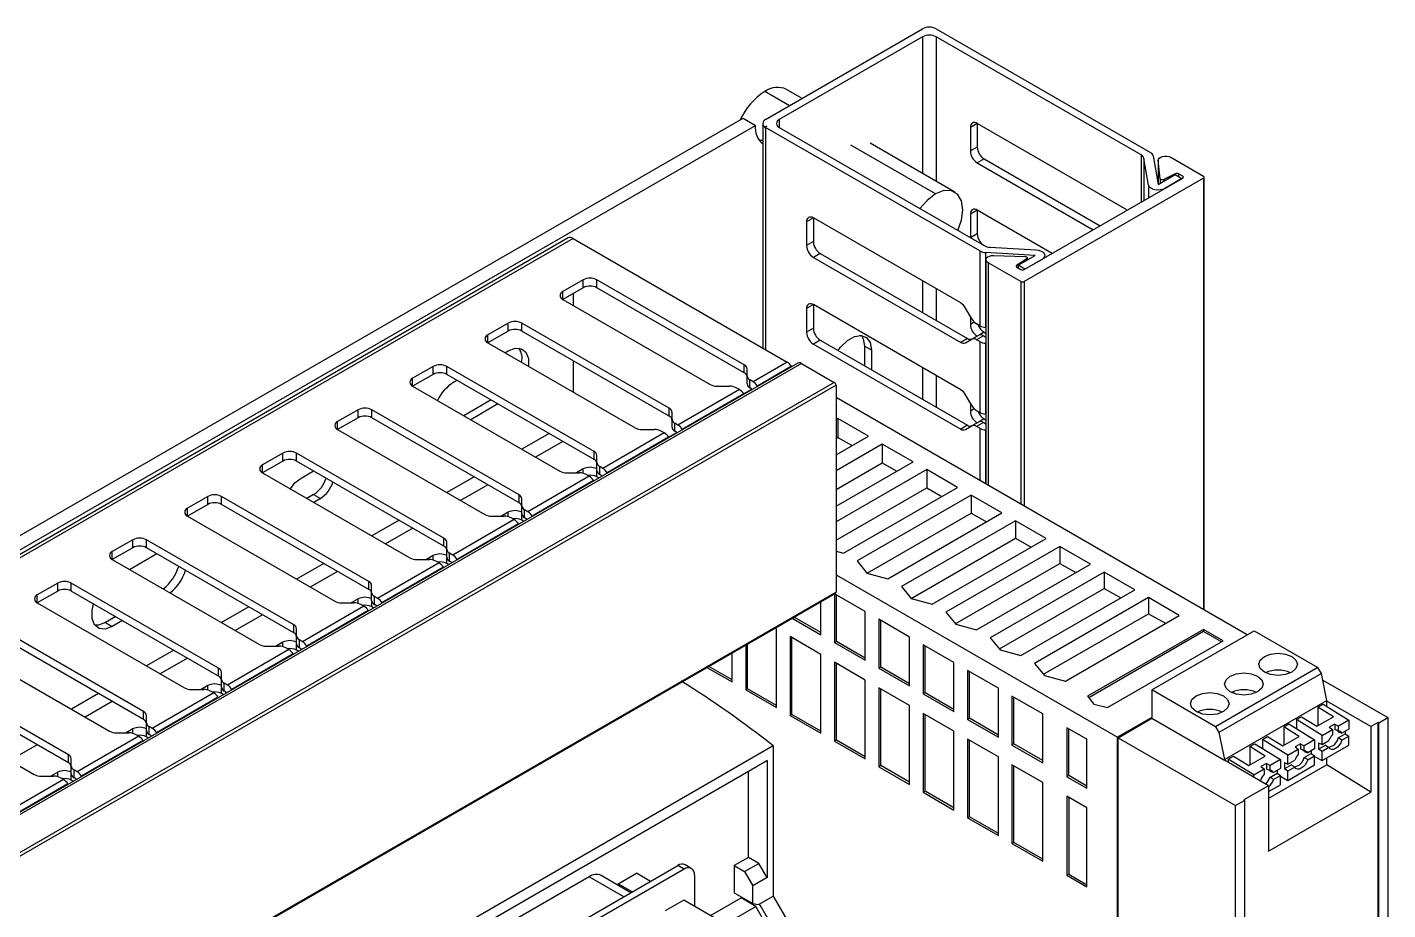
# Model space of a CAD drawing. Header units: millimetres. Extents: x 24 to 293, y 35 to 211.
# Drawn here: x 222.9 to 293.4, y 165.7 to 211.4 of the extents above; entities that cross this region are included whole.
import ezdxf

# ---------------------------------------------------------------- set-up
doc = ezdxf.new("R2010")
doc.units = ezdxf.units.MM
doc.header["$PDSIZE"] = -1

msp = doc.modelspace()

# ---------------------------------------------------------------- linework, layer by layer
at = {"color": 7, "linetype": 'Continuous', "lineweight": 25}
for p, q in [((261.181, 206.595), (269.313, 211.289)), ((269.313, 210.881), (261.888, 206.595)), ((269.313, 210.881), (269.313, 203.801)), ((270.02, 211.289), (281.11, 204.887)), ((280.63, 204.756), (270.02, 210.881)), ((270.02, 210.881), (270.02, 203.393)), ((262.418, 207.309), (261.146, 208.044)), ((263.077, 207.69), (262.271, 208.155)), ((189.657, 166.04), (260.014, 206.656)), ((260.014, 206.656), (260.651, 206.289)), ((261.888, 206.595), (261.888, 206.187)), ((190.294, 165.673), (260.651, 206.289)), ((261.035, 206.391), (261.035, 194.76)), ((272.271, 199.785), (261.181, 206.187)), ((261.181, 206.187), (261.181, 194.676)), ((261.888, 206.187), (272.498, 200.062)), ((272.141, 206.39), (271.788, 206.186)), ((271.788, 206.186), (271.788, 204.962)), ((279.771, 201.986), (272.141, 206.39)), ((272.141, 206.39), (272.141, 205.166)), ((260.845, 205.521), (261.035, 205.53)), ((269.985, 202.737), (265.601, 205.268)), ((270.984, 202.836), (266.6, 205.367)), ((272.141, 205.166), (271.788, 204.962)), ((272.495, 204.553), (272.141, 204.349)), ((272.495, 204.553), (278.504, 201.084)), ((280.63, 204.756), (280.63, 202.311)), ((281.013, 203.199), (280.774, 204.581)), ((280.774, 204.581), (280.774, 202.394)), ((281.254, 204.712), (281.51, 203.227)), ((281.518, 204.48), (281.518, 203.232)), ((281.62, 203.524), (281.518, 204.466)), ((281.518, 204.466), (281.518, 203.232)), ((282.166, 204.635), (283.86, 203.657)), ((272.141, 204.349), (278.151, 200.88)), ((281.51, 203.227), (282.394, 203.738)), ((282.403, 203.782), (281.811, 203.479)), ((282.394, 203.738), (282.748, 203.534)), ((282.403, 203.782), (282.403, 203.733)), ((282.785, 203.657), (282.574, 203.779)), ((282.574, 203.779), (282.574, 203.634)), ((282.785, 203.657), (282.785, 203.555)), ((274.579, 198.818), (282.785, 203.555)), ((283.86, 203.555), (274.579, 198.197)), ((281.013, 203.199), (281.013, 202.532)), ((281.62, 203.524), (281.62, 203.291)), ((281.811, 203.479), (281.811, 203.401)), ((282.748, 203.534), (281.864, 203.023)), ((283.86, 203.555), (283.86, 181.2)), ((283.896, 181.179), (283.896, 203.606)), ((272.141, 201.899), (271.788, 201.695)), ((271.788, 201.695), (271.788, 200.472)), ((276.029, 199.655), (272.141, 201.9)), ((272.141, 201.899), (272.141, 200.675)), ((263.656, 201.492), (263.302, 201.288)), ((263.302, 201.288), (263.302, 200.063)), ((271.286, 197.088), (263.656, 201.492)), ((263.656, 201.492), (263.656, 200.267)), ((250.961, 200.456), (190.857, 165.759)), ((251.211, 200.431), (191.107, 165.734)), ((251.211, 200.431), (262.301, 194.029)), ((263.656, 200.267), (263.302, 200.063)), ((272.141, 200.675), (271.789, 200.471)), ((264.01, 199.655), (263.656, 199.451)), ((263.656, 199.451), (271.286, 195.046)), ((264.01, 199.655), (271.639, 195.25)), ((272.271, 199.785), (272.271, 195.906)), ((275.146, 199.554), (272.575, 199.702)), ((272.575, 199.702), (272.575, 195.823)), ((272.802, 199.979), (275.196, 199.841)), ((273.001, 199.549), (274.632, 199.49)), ((274.263, 199.043), (275.146, 199.554)), ((274.74, 199.319), (274.74, 199.424)), ((275.646, 199.434), (275.646, 199.554)), ((272.597, 199.33), (272.597, 187.702)), ((274.402, 198.197), (272.709, 199.175)), ((272.709, 199.175), (272.709, 187.638)), ((274.711, 199.38), (274.186, 199.038)), ((274.186, 199.038), (274.186, 198.943)), ((274.191, 198.94), (274.402, 198.818)), ((274.616, 198.839), (274.263, 199.043)), ((274.263, 199.043), (274.263, 198.898)), ((275.5, 199.349), (274.616, 198.839)), ((274.711, 199.38), (274.711, 199.302)), ((251.741, 198.288), (250.681, 197.676)), ((251.741, 197.88), (251.741, 198.288)), ((260.078, 193.884), (252.448, 198.288)), ((252.448, 197.88), (252.448, 198.288)), ((269.313, 198.226), (269.313, 196.593)), ((274.402, 198.197), (274.402, 186.66)), ((274.579, 198.197), (274.579, 186.558)), ((251.741, 197.88), (250.681, 197.268)), ((250.681, 197.268), (250.681, 197.676)), ((251.211, 197.574), (251.211, 196.961)), ((260.078, 193.475), (252.448, 197.88)), ((270.02, 197.818), (270.02, 196.185)), ((250.681, 197.268), (258.31, 192.863)), ((263.656, 197.001), (263.302, 196.797)), ((263.302, 196.797), (263.302, 195.572)), ((271.286, 192.597), (263.656, 197.001)), ((263.656, 197.001), (263.656, 195.776)), ((271.859, 196.264), (271.536, 196.824)), ((247.852, 196.043), (246.791, 195.431)), ((247.852, 195.635), (247.852, 196.043)), ((256.189, 191.639), (248.559, 196.043)), ((248.559, 195.635), (248.559, 196.043)), ((271.788, 196.387), (271.788, 195.98)), ((271.987, 196.095), (271.788, 195.98)), ((272.271, 195.906), (272.109, 196)), ((246.791, 195.023), (246.791, 195.431)), ((247.852, 195.635), (246.792, 195.022)), ((256.189, 191.23), (248.559, 195.635)), ((263.656, 195.776), (263.302, 195.572)), ((266.129, 195.389), (266.038, 195.407)), ((271.639, 195.25), (271.286, 195.046)), ((271.536, 195.021), (271.859, 195.208)), ((272.212, 195.412), (271.859, 195.208)), ((272.462, 195.387), (272.109, 195.183)), ((272.495, 195.571), (272.243, 195.426)), ((272.498, 195.367), (272.462, 195.387)), ((272.495, 195.571), (272.597, 195.512)), ((272.597, 195.822), (272.575, 195.823)), ((246.791, 195.023), (254.421, 190.618)), ((247.676, 194.512), (247.852, 194.614)), ((264.01, 195.164), (263.656, 194.96)), ((263.656, 194.96), (271.286, 190.555)), ((264.01, 195.164), (271.639, 190.759)), ((266.308, 194.857), (266.661, 194.653)), ((266.308, 194.857), (266.308, 193.837)), ((266.661, 194.653), (266.661, 193.633)), ((272.271, 195.09), (272.109, 195.183)), ((272.271, 195.09), (272.271, 191.415)), ((272.575, 195.007), (272.575, 191.332)), ((272.597, 195.005), (272.575, 195.007)), ((262.858, 193.974), (202.754, 159.277)), ((263.048, 193.955), (202.944, 159.258)), ((243.963, 193.798), (242.902, 193.186)), ((243.963, 193.39), (243.963, 193.798)), ((252.3, 189.393), (244.67, 193.798)), ((244.67, 193.39), (244.67, 193.798)), ((251.211, 194.104), (251.211, 192.471)), ((260.078, 193.475), (260.078, 193.884)), ((262.301, 194.029), (260.533, 193.009)), ((262.525, 193.808), (260.757, 192.787)), ((262.525, 193.808), (262.537, 193.789)), ((263.048, 193.955), (264.741, 192.977)), ((243.963, 193.39), (242.902, 192.777)), ((242.902, 192.777), (242.902, 193.186)), ((252.3, 188.985), (244.67, 193.39)), ((245.024, 192.981), (245.201, 193.083)), ((260.224, 193.306), (260.224, 193.68)), ((260.224, 192.898), (260.224, 193.306)), ((260.533, 193.009), (260.371, 193.102)), ((260.371, 192.694), (260.371, 193.102)), ((269.313, 193.735), (269.313, 192.102)), ((270.02, 193.327), (270.02, 191.694)), ((264.741, 192.977), (204.637, 158.28)), ((264.83, 192.824), (204.726, 158.127)), ((242.902, 192.777), (250.532, 188.373)), ((259.826, 192.601), (256.644, 190.764)), ((260.05, 192.379), (256.868, 190.542)), ((258.664, 192.779), (259.31, 192.779)), ((259.826, 192.601), (259.664, 192.694)), ((260.046, 192.384), (260.471, 192.629)), ((260.062, 192.36), (260.05, 192.379)), ((260.407, 192.673), (260.371, 192.694)), ((260.769, 192.768), (260.757, 192.787)), ((264.83, 192.824), (264.83, 182.107)), ((246.969, 192.063), (245.555, 191.246)), ((247.323, 191.858), (245.908, 191.042)), ((286.124, 179.893), (264.83, 192.186)), ((271.859, 191.773), (271.536, 192.333)), ((271.788, 191.896), (271.788, 191.489)), ((240.074, 191.553), (239.013, 190.94)), ((240.074, 191.145), (239.013, 190.532)), ((240.074, 191.145), (240.074, 191.553)), ((248.411, 187.148), (240.781, 191.553)), ((240.781, 191.145), (240.781, 191.553)), ((248.411, 186.74), (240.781, 191.145)), ((256.189, 191.23), (256.189, 191.639)), ((256.335, 191.061), (256.335, 191.434)), ((256.335, 190.653), (256.335, 191.061)), ((264.929, 191.109), (264.83, 191.052)), ((266.52, 190.19), (264.929, 191.109)), ((264.929, 191.109), (264.929, 190.116)), ((271.987, 191.604), (271.788, 191.489)), ((272.271, 191.415), (272.109, 191.509)), ((272.495, 191.08), (272.243, 190.935)), ((272.495, 191.08), (272.597, 191.021)), ((272.597, 191.331), (272.575, 191.332)), ((239.013, 190.532), (239.013, 190.94)), ((239.013, 190.532), (246.643, 186.128)), ((249.975, 190.327), (248.561, 189.511)), ((255.937, 190.355), (252.755, 188.518)), ((254.775, 190.533), (255.421, 190.533)), ((255.937, 190.355), (255.775, 190.449)), ((256.157, 190.139), (256.582, 190.384)), ((256.644, 190.764), (256.482, 190.857)), ((256.482, 190.449), (256.482, 190.857)), ((256.518, 190.428), (256.482, 190.449)), ((256.88, 190.523), (256.868, 190.542)), ((271.639, 190.759), (271.286, 190.555)), ((271.536, 190.53), (271.859, 190.717)), ((272.212, 190.921), (271.859, 190.717)), ((272.462, 190.896), (272.109, 190.692)), ((272.271, 190.599), (272.109, 190.692)), ((272.271, 190.599), (272.271, 187.89)), ((272.498, 190.876), (272.462, 190.896)), ((272.597, 190.514), (272.575, 190.516)), ((272.575, 190.516), (272.575, 187.715)), ((250.682, 189.919), (249.268, 189.103)), ((256.161, 190.134), (252.979, 188.297)), ((256.173, 190.115), (256.161, 190.134)), ((264.83, 189.215), (266.52, 190.19)), ((264.83, 190.059), (264.929, 190.116)), ((267.227, 189.782), (264.83, 188.398)), ((264.929, 190.116), (265.666, 189.697)), ((268.818, 188.863), (267.227, 189.782)), ((267.227, 189.782), (267.227, 188.812)), ((236.185, 189.308), (235.124, 188.695)), ((236.185, 188.899), (235.124, 188.287)), ((236.185, 188.899), (236.185, 189.308)), ((244.522, 184.903), (236.892, 189.308)), ((236.892, 188.899), (236.892, 189.308)), ((244.522, 184.495), (236.892, 188.899)), ((252.3, 188.985), (252.3, 189.393)), ((252.446, 188.816), (252.446, 189.189)), ((264.83, 186.561), (268.818, 188.863)), ((235.124, 188.287), (235.124, 188.695)), ((235.124, 188.287), (242.754, 183.883)), ((237.069, 187.98), (237.776, 188.389)), ((250.886, 188.288), (251.532, 188.288)), ((251.741, 188.49), (251.392, 188.288)), ((251.741, 188.262), (251.741, 188.49)), ((252.048, 188.11), (251.886, 188.204)), ((252.446, 188.408), (252.446, 188.816)), ((252.448, 188.081), (252.448, 188.382)), ((252.755, 188.518), (252.593, 188.612)), ((252.593, 188.204), (252.593, 188.612)), ((252.628, 188.183), (252.593, 188.204)), ((252.991, 188.278), (252.979, 188.297)), ((264.83, 187.429), (267.227, 188.812)), ((269.525, 188.455), (264.83, 185.745)), ((267.227, 188.812), (267.984, 188.382)), ((271.116, 187.537), (269.525, 188.455)), ((269.525, 188.455), (269.525, 187.509)), ((246.086, 188.082), (244.671, 187.266)), ((246.793, 187.674), (245.379, 186.858)), ((252.048, 188.11), (248.866, 186.273)), ((252.272, 187.889), (249.09, 186.052)), ((252.284, 187.87), (252.272, 187.889)), ((252.549, 188.023), (252.448, 188.081)), ((264.83, 184.798), (269.525, 187.509)), ((265.218, 184.132), (271.116, 187.537)), ((269.525, 187.509), (270.303, 187.067)), ((232.296, 187.063), (231.235, 186.45)), ((232.296, 186.654), (232.296, 187.063)), ((240.633, 182.658), (233.003, 187.063)), ((233.003, 186.654), (233.003, 187.063)), ((237.776, 187.164), (237.423, 186.96)), ((237.776, 187.164), (238.129, 186.96)), ((238.129, 186.96), (237.777, 186.756)), ((248.411, 186.74), (248.411, 187.148)), ((248.557, 186.571), (248.557, 186.944)), ((271.823, 187.129), (265.925, 183.724)), ((273.414, 186.21), (271.823, 187.129)), ((271.823, 187.129), (271.823, 186.205)), ((232.296, 186.654), (231.235, 186.042)), ((231.235, 186.042), (231.235, 186.45)), ((231.235, 186.042), (238.865, 181.638)), ((240.633, 182.25), (233.003, 186.654)), ((246.997, 186.043), (247.643, 186.043)), ((247.852, 186.245), (247.503, 186.043)), ((247.852, 186.017), (247.852, 186.245)), ((248.557, 186.163), (248.557, 186.571)), ((248.559, 185.836), (248.559, 186.137)), ((248.866, 186.273), (248.704, 186.367)), ((248.704, 185.959), (248.704, 186.367)), ((249.102, 186.033), (249.09, 186.052)), ((266.437, 183.096), (271.823, 186.205)), ((267.516, 182.805), (273.414, 186.21)), ((271.823, 186.205), (272.621, 185.752)), ((242.197, 185.837), (240.782, 185.021)), ((242.904, 185.429), (241.49, 184.613)), ((248.159, 185.865), (244.977, 184.028)), ((248.382, 185.644), (245.2, 183.807)), ((248.159, 185.865), (247.997, 185.959)), ((248.395, 185.625), (248.382, 185.644)), ((248.66, 185.778), (248.559, 185.836)), ((248.739, 185.938), (248.704, 185.959)), ((274.121, 185.802), (268.223, 182.397)), ((275.712, 184.883), (274.121, 185.802)), ((274.121, 185.802), (274.121, 184.902)), ((228.407, 184.817), (227.346, 184.205)), ((228.407, 184.409), (228.407, 184.817)), ((236.743, 180.413), (229.114, 184.817)), ((229.114, 184.409), (229.114, 184.817)), ((244.522, 184.495), (244.522, 184.903)), ((244.668, 184.326), (244.668, 184.699)), ((268.719, 181.783), (274.121, 184.902)), ((269.814, 181.479), (275.712, 184.883)), ((274.121, 184.902), (274.939, 184.437)), ((228.407, 184.409), (227.346, 183.797)), ((227.346, 183.797), (227.346, 184.205)), ((228.23, 183.286), (229.645, 184.103)), ((236.743, 180.005), (229.114, 184.409)), ((243.963, 183.999), (243.614, 183.798)), ((243.963, 183.772), (243.963, 183.999)), ((244.668, 183.918), (244.668, 184.326)), ((244.977, 184.028), (244.815, 184.122)), ((244.815, 183.713), (244.815, 184.122)), ((264.83, 184.237), (265.218, 184.132)), ((276.419, 184.475), (270.521, 181.071)), ((278.01, 183.557), (276.419, 184.475)), ((276.419, 184.475), (276.419, 183.598)), ((227.346, 183.797), (234.976, 179.392)), ((238.307, 183.592), (236.893, 182.776)), ((244.269, 183.62), (241.087, 181.783)), ((244.493, 183.398), (241.311, 181.562)), ((243.107, 183.798), (243.754, 183.798)), ((244.269, 183.62), (244.107, 183.714)), ((244.506, 183.38), (244.493, 183.398)), ((244.67, 183.591), (244.67, 183.892)), ((244.771, 183.533), (244.67, 183.591)), ((244.85, 183.693), (244.815, 183.713)), ((245.213, 183.788), (245.2, 183.807)), ((265.925, 183.724), (266.431, 183.098)), ((271.005, 180.472), (276.419, 183.598)), ((272.112, 180.152), (278.01, 183.557)), ((276.419, 183.598), (277.258, 183.122)), ((224.518, 182.572), (223.457, 181.96)), ((224.518, 182.164), (224.518, 182.572)), ((232.854, 178.168), (225.225, 182.572)), ((225.225, 182.164), (225.225, 182.572)), ((239.015, 183.184), (237.6, 182.367)), ((240.633, 182.25), (240.633, 182.658)), ((264.83, 183.001), (279.407, 174.587)), ((266.431, 183.098), (267.516, 182.805)), ((278.717, 183.149), (272.819, 179.744)), ((280.308, 182.23), (278.717, 183.149)), ((278.717, 183.149), (278.717, 182.295)), ((204.7, 147.353), (264.804, 182.05)), ((264.83, 182.107), (204.726, 147.41)), ((224.518, 182.164), (223.457, 181.552)), ((223.457, 181.552), (223.457, 181.96)), ((232.854, 177.76), (225.225, 182.164)), ((240.779, 182.081), (240.779, 182.454)), ((240.779, 181.672), (240.779, 182.081)), ((241.087, 181.783), (240.925, 181.877)), ((240.925, 181.468), (240.925, 181.877)), ((264.752, 182.02), (264.752, 179.495)), ((266.343, 181.107), (264.757, 182.023)), ((264.847, 179.55), (264.847, 181.971)), ((268.223, 182.397), (268.729, 181.771)), ((273.29, 179.162), (278.717, 182.295)), ((274.41, 178.825), (280.308, 182.23)), ((281.015, 181.822), (275.118, 178.417)), ((278.717, 182.295), (279.576, 181.807)), ((282.606, 180.903), (281.015, 181.822)), ((281.015, 181.822), (281.015, 180.991)), ((223.457, 181.552), (231.087, 177.147)), ((234.418, 181.347), (233.004, 180.531)), ((240.38, 181.375), (237.198, 179.538)), ((240.604, 181.153), (237.422, 179.316)), ((239.218, 181.553), (239.865, 181.553)), ((240.074, 181.754), (239.725, 181.553)), ((240.074, 181.527), (240.074, 181.754)), ((240.38, 181.375), (240.218, 181.468)), ((240.617, 181.134), (240.604, 181.153)), ((240.781, 181.346), (240.781, 181.646)), ((240.882, 181.288), (240.781, 181.346)), ((240.961, 181.448), (240.925, 181.468)), ((241.324, 181.543), (241.311, 181.562)), ((264.045, 179.903), (264.045, 181.612)), ((266.343, 178.576), (266.343, 181.107)), ((268.729, 181.771), (269.814, 181.479)), ((227.524, 180.837), (226.992, 180.53)), ((226.992, 180.53), (227.346, 180.326)), ((227.877, 180.633), (227.346, 180.326)), ((235.126, 180.939), (233.711, 180.122)), ((236.743, 180.005), (236.743, 180.413)), ((262.564, 180.757), (264.045, 179.903)), ((264.045, 180.013), (262.66, 180.812)), ((267.05, 180.699), (267.05, 178.168)), ((268.641, 179.781), (267.05, 180.699)), ((267.145, 178.223), (267.145, 180.644)), ((270.521, 181.071), (271.027, 180.444)), ((271.027, 180.444), (272.112, 180.152)), ((275.575, 177.851), (281.015, 180.991)), ((276.709, 177.499), (282.606, 180.903)), ((281.015, 180.991), (281.894, 180.493)), ((228.965, 175.923), (221.336, 180.327)), ((228.965, 175.514), (221.336, 179.919)), ((236.89, 179.836), (236.89, 180.209)), ((236.89, 179.427), (236.89, 179.836)), ((261.747, 180.209), (261.68, 180.247)), ((261.747, 176.126), (261.747, 180.209)), ((264.045, 178.882), (262.454, 179.801)), ((262.454, 179.801), (262.454, 175.718)), ((262.549, 175.773), (262.549, 179.745)), ((268.641, 177.249), (268.641, 179.781)), ((272.819, 179.744), (273.325, 179.118)), ((283.861, 180.179), (277.861, 176.715)), ((283.861, 180.069), (277.921, 176.64)), ((281.183, 177.041), (286.486, 180.103)), ((284.887, 179.587), (283.861, 180.179)), ((283.861, 180.179), (283.861, 180.069)), ((284.791, 179.532), (283.861, 180.069)), ((286.486, 180.103), (289.791, 178.195)), ((219.568, 179.307), (227.198, 174.902)), ((230.529, 179.102), (229.115, 178.285)), ((236.491, 179.13), (233.309, 177.293)), ((235.329, 179.308), (235.976, 179.308)), ((236.185, 179.509), (235.836, 179.308)), ((236.185, 179.281), (236.185, 179.509)), ((236.491, 179.13), (236.329, 179.223)), ((236.892, 179.101), (236.892, 179.401)), ((236.993, 179.043), (236.892, 179.101)), ((237.198, 179.538), (237.036, 179.632)), ((237.036, 179.223), (237.036, 179.632)), ((237.072, 179.203), (237.036, 179.223)), ((237.435, 179.297), (237.422, 179.316)), ((260.156, 179.367), (260.156, 177.045)), ((260.251, 177.1), (260.251, 179.422)), ((264.847, 179.55), (264.752, 179.495)), ((264.752, 179.495), (266.343, 178.576)), ((266.343, 178.686), (264.847, 179.55)), ((270.939, 178.454), (269.348, 179.373)), ((269.348, 179.373), (269.348, 176.841)), ((269.443, 176.896), (269.443, 179.317)), ((273.325, 179.118), (274.41, 178.825)), ((278.886, 176.123), (284.887, 179.587)), ((231.236, 178.694), (229.822, 177.877)), ((236.715, 178.908), (233.533, 177.071)), ((236.728, 178.889), (236.715, 178.908)), ((259.448, 177.453), (259.448, 178.958)), ((264.045, 174.799), (264.045, 178.882)), ((266.343, 177.555), (264.752, 178.474)), ((264.752, 178.474), (264.752, 174.391)), ((264.847, 174.446), (264.847, 178.419)), ((270.939, 175.923), (270.939, 178.454)), ((275.118, 178.417), (275.624, 177.791)), ((225.076, 173.678), (217.447, 178.082)), ((225.076, 173.269), (217.447, 177.674)), ((232.854, 177.76), (232.854, 178.168)), ((233.001, 177.59), (233.001, 177.964)), ((233.001, 177.182), (233.001, 177.59)), ((258.144, 178.206), (259.448, 177.453)), ((259.448, 177.563), (258.24, 178.261)), ((267.145, 178.223), (267.05, 178.168)), ((267.05, 178.168), (268.641, 177.249)), ((268.641, 177.36), (267.145, 178.223)), ((273.237, 177.127), (271.646, 178.046)), ((271.646, 178.046), (271.646, 175.515)), ((271.741, 175.57), (271.741, 177.991)), ((275.624, 177.791), (276.709, 177.499)), ((289.791, 178.195), (284.488, 175.133)), ((289.968, 177.889), (284.664, 174.828)), ((289.968, 177.889), (289.791, 178.195)), ((290.252, 176.5), (289.968, 177.889)), ((215.679, 177.062), (223.308, 172.657)), ((232.602, 176.885), (229.42, 175.048)), ((231.44, 177.063), (232.087, 177.063)), ((232.296, 177.264), (231.947, 177.063)), ((232.296, 177.036), (232.296, 177.264)), ((232.602, 176.885), (232.44, 176.978)), ((233.003, 176.856), (233.003, 177.156)), ((233.309, 177.293), (233.147, 177.386)), ((233.147, 176.978), (233.147, 177.386)), ((233.183, 176.957), (233.147, 176.978)), ((233.546, 177.052), (233.533, 177.071)), ((260.251, 177.1), (260.156, 177.045)), ((260.156, 177.045), (261.747, 176.126)), ((261.747, 176.236), (260.251, 177.1)), ((266.343, 173.473), (266.343, 177.555)), ((268.641, 176.229), (267.05, 177.147)), ((267.05, 177.147), (267.05, 173.065)), ((267.145, 173.12), (267.145, 177.092)), ((269.443, 176.896), (269.348, 176.841)), ((270.939, 176.033), (269.443, 176.896)), ((273.237, 174.596), (273.237, 177.127)), ((284.488, 175.133), (281.183, 177.041)), ((281.183, 177.041), (281.183, 175.612)), ((290.036, 177.553), (293.407, 175.607)), ((226.64, 176.857), (225.226, 176.04)), ((227.347, 176.448), (225.933, 175.632)), ((232.826, 176.663), (229.644, 174.826)), ((232.839, 176.644), (232.826, 176.663)), ((233.104, 176.797), (233.003, 176.856)), ((268.641, 172.146), (268.641, 176.229)), ((269.348, 176.841), (270.939, 175.923)), ((275.535, 175.801), (273.944, 176.719)), ((273.944, 176.719), (273.944, 174.188)), ((274.04, 174.243), (274.04, 176.664)), ((277.861, 176.715), (278.187, 176.311)), ((278.187, 176.311), (278.886, 176.123)), ((284.948, 173.439), (290.252, 176.5)), ((289.792, 176.144), (290.057, 176.297)), ((290.057, 176.297), (291.383, 175.479)), ((290.252, 176.459), (290.252, 176.5)), ((290.252, 176.177), (290.252, 176.459)), ((292.532, 175.143), (290.252, 176.459)), ((228.965, 175.514), (228.965, 175.923)), ((229.112, 175.345), (229.112, 175.719)), ((262.549, 175.773), (262.454, 175.718)), ((262.454, 175.718), (264.045, 174.799)), ((264.045, 174.91), (262.549, 175.773)), ((270.939, 174.902), (269.348, 175.821)), ((269.348, 175.821), (269.348, 171.738)), ((269.443, 171.793), (269.443, 175.765)), ((271.741, 175.57), (271.646, 175.515)), ((271.646, 175.515), (273.237, 174.596)), ((273.237, 174.706), (271.741, 175.57)), ((275.535, 173.269), (275.535, 175.801)), ((281.183, 175.612), (279.407, 174.587)), ((279.442, 174.566), (281.183, 175.571)), ((281.183, 175.571), (281.183, 175.612)), ((281.183, 175.571), (284.948, 173.398)), ((288.678, 175.501), (288.944, 175.654)), ((288.678, 175.501), (288.678, 175.037)), ((290.004, 174.683), (288.678, 175.501)), ((288.944, 175.654), (289.739, 175.164)), ((289.739, 175.164), (290.588, 175.653)), ((289.792, 176.144), (289.792, 175.194)), ((290.588, 175.653), (289.792, 176.144)), ((291.383, 175.479), (290.851, 175.172)), ((291.383, 175.479), (291.383, 175.007)), ((292.948, 175.342), (293.407, 175.607)), ((293.407, 175.607), (293.407, 135.27)), ((227.551, 174.818), (228.198, 174.818)), ((228.407, 175.019), (228.058, 174.818)), ((228.407, 174.791), (228.407, 175.019)), ((229.112, 174.937), (229.112, 175.345)), ((229.114, 174.611), (229.114, 174.911)), ((229.42, 175.048), (229.258, 175.141)), ((229.258, 174.733), (229.258, 175.141)), ((229.657, 174.807), (229.644, 174.826)), ((270.939, 170.819), (270.939, 174.902)), ((277.816, 174.484), (276.79, 175.076)), ((276.79, 175.076), (276.79, 172.545)), ((276.886, 172.6), (276.886, 175.021)), ((284.488, 175.133), (284.664, 174.828)), ((284.664, 174.828), (284.948, 173.439)), ((288.024, 175.123), (288.289, 175.277)), ((288.024, 175.123), (288.024, 174.174)), ((288.82, 174.633), (288.024, 175.123)), ((288.29, 175.277), (289.615, 174.459)), ((290.004, 174.683), (290.537, 174.991)), ((290.658, 175.272), (290.375, 175.109)), ((290.375, 175.109), (290.537, 174.991)), ((290.537, 174.991), (290.537, 174.723)), ((290.658, 175.272), (290.851, 175.172)), ((290.658, 175.272), (290.658, 174.986)), ((290.841, 174.554), (291.206, 174.765)), ((290.851, 174.904), (290.851, 175.172)), ((291.383, 175.007), (291.028, 174.802)), ((291.206, 174.905), (291.206, 174.765)), ((291.206, 174.765), (291.383, 174.645)), ((292.912, 175.362), (292.532, 175.143)), ((292.532, 175.143), (292.532, 171.75)), ((292.912, 138.781), (292.912, 175.362)), ((292.912, 175.362), (292.948, 175.342)), ((292.948, 138.761), (292.948, 175.342)), ((223.458, 174.203), (222.044, 173.387)), ((228.713, 174.64), (225.531, 172.803)), ((228.937, 174.418), (225.755, 172.581)), ((228.713, 174.64), (228.551, 174.733)), ((228.949, 174.399), (228.937, 174.418)), ((229.215, 174.552), (229.114, 174.611)), ((229.294, 174.712), (229.258, 174.733)), ((261.58, 174.145), (229.452, 155.597)), ((261.58, 174.145), (261.58, 166.36)), ((264.847, 174.446), (264.752, 174.391)), ((264.752, 174.391), (266.343, 173.473)), ((266.343, 173.583), (264.847, 174.446)), ((273.237, 173.575), (271.646, 174.494)), ((271.646, 174.494), (271.646, 170.411)), ((271.741, 170.466), (271.741, 174.439)), ((274.04, 174.243), (273.944, 174.188)), ((273.944, 174.188), (275.535, 173.269)), ((275.535, 173.38), (274.04, 174.243)), ((277.816, 171.953), (277.816, 174.484)), ((279.407, 134.168), (279.407, 174.587)), ((279.442, 134.229), (279.442, 174.566)), ((279.442, 174.566), (285.523, 171.056)), ((286.257, 174.103), (286.522, 174.256)), ((287.052, 173.612), (286.257, 174.103)), ((286.257, 174.103), (286.257, 173.153)), ((286.522, 174.256), (287.848, 173.438)), ((286.911, 174.481), (287.176, 174.634)), ((286.911, 174.481), (286.911, 174.016)), ((288.237, 173.663), (286.911, 174.481)), ((287.176, 174.634), (287.971, 174.143)), ((287.971, 174.143), (288.82, 174.633)), ((288.891, 174.252), (288.608, 174.088)), ((288.608, 174.088), (288.769, 173.97)), ((288.891, 174.252), (289.083, 174.152)), ((288.891, 174.252), (288.891, 173.966)), ((289.615, 174.459), (289.083, 174.152)), ((289.083, 173.884), (289.083, 174.152)), ((289.615, 174.459), (289.615, 173.987)), ((289.827, 174.296), (290.004, 174.211)), ((289.827, 174.296), (289.827, 173.969)), ((290.193, 174.18), (289.827, 173.969)), ((290.004, 174.211), (290.004, 174.683)), ((290.004, 174.211), (290.36, 174.417)), ((290.004, 173.377), (291.383, 174.173)), ((290.36, 174.054), (290.004, 173.849)), ((291.028, 174.44), (291.383, 174.645)), ((291.383, 174.173), (291.383, 174.645)), ((225.076, 173.269), (225.076, 173.678)), ((225.223, 173.1), (225.223, 173.473)), ((229.539, 155.077), (261.262, 173.39)), ((261.262, 173.39), (260.75, 173.094)), ((261.262, 173.39), (261.262, 167.319)), ((273.237, 169.493), (273.237, 173.575)), ((284.948, 173.439), (284.948, 173.398)), ((287.229, 172.081), (284.948, 173.398)), ((285.143, 173.46), (285.408, 173.613)), ((285.143, 173.46), (285.143, 173.285)), ((286.469, 172.642), (285.143, 173.46)), ((285.408, 173.613), (286.204, 173.123)), ((286.204, 173.123), (287.052, 173.612)), ((287.848, 173.438), (287.315, 173.131)), ((287.848, 173.438), (287.848, 172.966)), ((288.237, 173.663), (288.769, 173.97)), ((288.237, 173.191), (288.237, 173.663)), ((288.237, 173.191), (288.592, 173.396)), ((288.769, 173.97), (288.769, 173.703)), ((289.073, 173.534), (289.439, 173.744)), ((289.615, 173.987), (289.26, 173.782)), ((289.26, 173.419), (289.615, 173.625)), ((289.439, 173.885), (289.439, 173.744)), ((289.439, 173.744), (289.615, 173.625)), ((289.615, 173.153), (289.615, 173.625)), ((289.615, 173.586), (290.004, 173.377)), ((290.004, 173.849), (289.827, 173.969)), ((290.004, 173.377), (290.004, 173.849)), ((290.252, 173.158), (290.252, 173.52)), ((224.518, 172.774), (224.169, 172.572)), ((224.518, 172.546), (224.518, 172.774)), ((225.223, 172.692), (225.223, 173.1)), ((225.225, 172.366), (225.225, 172.666)), ((225.531, 172.803), (225.369, 172.896)), ((225.369, 172.488), (225.369, 172.896)), ((229.539, 155.077), (260.75, 173.094)), ((260.299, 168.366), (260.299, 172.834)), ((267.145, 173.12), (267.05, 173.065)), ((267.05, 173.065), (268.641, 172.146)), ((268.641, 172.256), (267.145, 173.12)), ((275.535, 172.249), (273.944, 173.167)), ((273.944, 173.167), (273.944, 169.085)), ((274.04, 169.14), (274.04, 173.112)), ((286.469, 172.642), (287.001, 172.95)), ((287.123, 173.231), (286.84, 173.068)), ((286.84, 173.068), (287.001, 172.95)), ((287.001, 172.95), (287.001, 172.682)), ((287.123, 173.231), (287.315, 173.131)), ((287.123, 173.231), (287.123, 172.945)), ((290.252, 173.158), (287.229, 171.413)), ((287.305, 172.513), (287.671, 172.724)), ((287.315, 172.863), (287.315, 173.131)), ((287.848, 172.966), (287.492, 172.761)), ((287.671, 172.864), (287.671, 172.724)), ((287.671, 172.724), (287.848, 172.604)), ((288.06, 173.275), (288.237, 173.191)), ((288.06, 173.275), (288.06, 172.948)), ((288.425, 173.159), (288.06, 172.948)), ((288.237, 172.829), (288.06, 172.948)), ((288.237, 172.357), (289.615, 173.153)), ((288.592, 173.034), (288.237, 172.829)), ((288.237, 172.357), (288.237, 172.829)), ((292.532, 171.75), (290.252, 173.158)), ((224.824, 172.394), (221.642, 170.558)), ((225.048, 172.173), (221.866, 170.336)), ((223.662, 172.572), (224.308, 172.572)), ((224.824, 172.394), (224.662, 172.488)), ((225.06, 172.154), (225.048, 172.173)), ((225.326, 172.307), (225.225, 172.366)), ((225.405, 172.467), (225.369, 172.488)), ((225.767, 172.562), (225.755, 172.581)), ((275.535, 168.166), (275.535, 172.249)), ((276.886, 172.6), (276.79, 172.545)), ((276.79, 172.545), (277.816, 171.953)), ((277.816, 172.063), (276.886, 172.6)), ((287.229, 172.081), (285.947, 171.341)), ((286.469, 172.52), (286.469, 172.642)), ((286.772, 172.345), (286.824, 172.376)), ((287.229, 171.775), (287.848, 172.132)), ((287.229, 172.081), (287.229, 168.688)), ((287.492, 172.399), (287.848, 172.604)), ((287.848, 172.132), (287.848, 172.604)), ((287.848, 172.566), (288.237, 172.357)), ((269.443, 171.793), (269.348, 171.738)), ((269.348, 171.738), (270.939, 170.819)), ((270.939, 170.93), (269.443, 171.793)), ((277.82, 170.935), (276.786, 171.532)), ((276.786, 171.532), (276.786, 167.439)), ((276.881, 171.477), (276.881, 167.494)), ((285.523, 171.056), (285.983, 171.321)), ((285.983, 171.321), (285.947, 171.341)), ((285.983, 171.321), (285.983, 134.74)), ((287.229, 168.688), (292.532, 171.75)), ((277.82, 166.842), (277.82, 170.935)), ((285.523, 130.718), (285.523, 171.056)), ((271.741, 170.466), (271.646, 170.411)), ((271.646, 170.411), (273.237, 169.493)), ((273.237, 169.603), (271.741, 170.466)), ((274.04, 169.14), (273.944, 169.085)), ((275.535, 168.276), (274.04, 169.14)), ((273.944, 169.085), (275.535, 168.166)), ((233.196, 154.407), (256.643, 167.943)), ((256.961, 167.759), (233.514, 154.223)), ((256.961, 167.759), (256.643, 167.943)), ((257.336, 167.796), (257.018, 167.98)), ((260.299, 168.366), (259.556, 167.937)), ((259.556, 167.937), (259.556, 166.528)), ((259.556, 167.937), (260.095, 167.626)), ((260.095, 167.626), (260.838, 168.054)), ((260.838, 168.054), (260.299, 168.366)), ((261.262, 167.319), (260.838, 168.054)), ((252.043, 167.363), (233.553, 156.688)), ((253.841, 166.325), (252.043, 167.363)), ((254.207, 166.536), (252.668, 167.425)), ((253.548, 166.992), (254.497, 167.54)), ((255.222, 167.122), (254.497, 167.54)), ((257.492, 167.453), (257.492, 165.829)), ((260.095, 167.626), (260.52, 166.891)), ((261.262, 167.319), (260.52, 166.891)), ((276.881, 167.494), (276.786, 167.439)), ((276.786, 167.439), (277.82, 166.842)), ((276.881, 167.494), (277.82, 166.952)), ((253.524, 166.931), (253.548, 166.992)), ((254.273, 166.574), (253.548, 166.992)), ((259.556, 166.528), (260.52, 165.972)), ((259.91, 166.324), (259.91, 166.263)), ((260.52, 165.972), (260.52, 166.891)), ((260.819, 165.92), (261.58, 166.36)), ((261.58, 166.36), (266.215, 158.333)), ((256.943, 166.146), (255.983, 165.592)), ((258.799, 165.074), (256.943, 166.146)), ((258.324, 165.348), (259.91, 166.263)), ((258.97, 164.83), (260.681, 165.818)), ((260.681, 165.818), (259.91, 166.263)), ((260.52, 165.972), (260.819, 165.92)), ((261.358, 164.646), (260.681, 165.818)), ((260.909, 165.891), (260.819, 165.92)), ((265.508, 157.925), (260.909, 165.891))]:
    msp.add_line(p, q, dxfattribs=at)
at = {"color": 7, "linetype": 'Continuous'}
for q in [(261.26, 206.272), (261.146, 206.141)]:
    msp.add_line((261.146, 206.206), q, dxfattribs=at)
at = {"color": 7, "linetype": 'Continuous', "lineweight": 25, "flags": 128}
for points in [[(281.518, 204.466), (281.528, 204.532), (281.572, 204.593), (281.645, 204.644), (281.741, 204.68), (281.851, 204.697), (281.966, 204.695), (282.074, 204.674), (282.166, 204.635)], [(281.864, 203.023), (281.752, 202.975), (281.62, 202.946), (281.48, 202.939), (281.342, 202.956), (281.218, 202.993), (281.117, 203.05), (281.046, 203.12), (281.013, 203.199)], [(281.811, 203.479), (281.785, 203.469), (281.754, 203.463), (281.722, 203.463), (281.691, 203.467), (281.663, 203.476), (281.641, 203.49), (281.627, 203.506), (281.62, 203.524)], [(269.985, 202.737), (269.548, 202.405), (269.177, 201.979)], [(271.146, 200.843), (271.33, 201.376), (271.399, 201.92), (271.33, 202.385), (271.129, 202.724), (270.816, 202.905), (270.422, 202.909), (269.985, 202.737)], [(272.709, 199.175), (272.641, 199.228), (272.604, 199.291), (272.6, 199.357), (272.631, 199.42), (272.693, 199.476), (272.781, 199.518), (272.887, 199.543), (273.001, 199.549)], [(274.632, 199.49), (274.663, 199.487), (274.692, 199.478), (274.715, 199.465), (274.731, 199.449), (274.739, 199.431), (274.738, 199.413), (274.729, 199.395), (274.711, 199.38)], [(275.196, 199.841), (275.333, 199.821), (275.454, 199.781), (275.552, 199.722), (275.617, 199.651), (275.646, 199.571), (275.634, 199.49), (275.584, 199.414), (275.5, 199.349)], [(264.944, 194.624), (265.07, 194.795), (265.416, 195.14), (265.785, 195.353), (266.131, 195.407), (266.413, 195.297), (266.597, 195.035), (266.661, 194.653)], [(266.153, 195.405), (266.244, 195.239), (266.308, 194.857)], [(247.852, 194.614), (248.215, 194.749), (248.534, 194.721), (248.771, 194.532), (248.897, 194.205), (248.9, 193.805)], [(236.569, 187.453), (236.798, 187.762), (237.069, 187.98)], [(227.346, 180.326), (226.983, 180.191), (226.664, 180.219), (226.427, 180.408), (226.301, 180.735), (226.301, 181.161), (226.379, 181.497)], [(226.992, 180.53), (226.63, 180.395), (226.44, 180.391)], [(287.017, 178.776), (287.341, 178.901), (287.724, 178.945), (288.107, 178.901), (288.431, 178.776), (288.648, 178.589), (288.724, 178.368), (288.648, 178.147), (288.431, 177.96), (288.107, 177.834), (287.724, 177.79), (287.341, 177.834), (287.017, 177.96), (286.8, 178.147), (286.724, 178.368), (286.8, 178.589), (287.017, 178.776)], [(285.249, 177.755), (285.573, 177.881), (285.956, 177.925), (286.339, 177.881), (286.663, 177.755), (286.88, 177.568), (286.956, 177.347), (286.88, 177.126), (286.663, 176.939), (286.339, 176.814), (285.956, 176.77), (285.573, 176.814), (285.249, 176.939), (285.032, 177.126), (284.956, 177.347), (285.032, 177.568), (285.249, 177.755)], [(284.895, 175.919), (284.571, 175.793), (284.188, 175.749), (283.806, 175.793), (283.481, 175.919), (283.264, 176.106), (283.188, 176.327), (283.264, 176.548), (283.481, 176.735), (283.806, 176.86), (284.188, 176.904), (284.571, 176.86), (284.895, 176.735), (285.112, 176.548), (285.188, 176.327), (285.112, 176.106), (284.895, 175.919)], [(291.028, 174.44), (290.971, 174.306), (290.891, 174.183), (290.797, 174.079), (290.694, 174.002), (290.591, 173.96), (290.496, 173.954), (290.417, 173.987), (290.36, 174.054)], [(289.26, 173.419), (289.203, 173.286), (289.124, 173.162), (289.029, 173.058), (288.926, 172.982), (288.823, 172.939), (288.728, 172.934), (288.649, 172.966), (288.592, 173.034)]]:
    msp.add_lwpolyline(points, dxfattribs=at)
at = {"color": 7, "linetype": 'Continuous', "lineweight": 25}
for centre, radius, start, end in [((269.666, 210.607), 0.769, 62.60967, 117.39033), ((269.666, 210.199), 0.769, 62.60967, 117.39033), ((263, 205.152), 3.435, 122.66607, 155.52992), ((261.803, 207.146), 1.112, 65.11386, 126.1966), ((261.259, 206.391), 0.218, 110.78342, 249.21658), ((261.966, 206.391), 0.218, 110.78342, 249.21658), ((261.815, 206.184), 1.169, 174.83087, 228.12454), ((272.003, 206.221), 0.218, 50.79671, 189.21404), ((272.909, 205.201), 0.768, 182.60548, 237.39452), ((272.555, 204.996), 0.768, 182.60548, 237.39452), ((280.513, 204.513), 0.27, 14.50317, 64.24782), ((280.992, 204.644), 0.27, 14.50317, 64.24782), ((282.485, 203.607), 0.194, 62.75386, 115.26749), ((282.766, 203.606), 0.0546, 290.78342, 69.21658), ((283.84, 203.606), 0.0546, 290.78342, 69.21658), ((263.518, 201.323), 0.218, 50.79671, 189.21404), ((272.003, 201.73), 0.218, 50.79671, 189.21404), ((279.464, 201.468), 0.602, 44.14087, 59.34831), ((251.064, 200.227), 0.251, 54.38242, 114.30712), ((264.424, 200.302), 0.768, 182.60548, 237.39452), ((272.917, 200.712), 0.776, 182.77806, 234.29791), ((264.07, 200.098), 0.768, 182.60548, 237.39452), ((272.602, 200.398), 0.697, 241.64425, 267.76256), ((272.829, 200.675), 0.697, 241.64425, 267.76256), ((274.21, 198.99), 0.0538, 115.98048, 249.95204), ((274.491, 198.988), 0.192, 242.60967, 297.39033), ((252.095, 197.606), 0.769, 62.60967, 117.39033), ((274.491, 198.368), 0.192, 242.60967, 297.39033), ((250.758, 197.472), 0.218, 110.78342, 249.21658), ((252.095, 197.198), 0.769, 62.60967, 117.39033), ((263.518, 196.832), 0.218, 50.79671, 189.21404), ((270.904, 196.476), 0.721, 28.85561, 58.04533), ((248.206, 195.361), 0.769, 62.60967, 117.39033), ((272.555, 196.014), 0.768, 182.60548, 237.39452), ((272.491, 196.612), 0.721, 208.85561, 238.04533), ((272.91, 196.219), 0.769, 200.10047, 237.3265), ((272.602, 196.52), 0.697, 241.64425, 267.76256), ((246.869, 195.227), 0.218, 110.78342, 249.21658), ((248.206, 194.952), 0.769, 62.60967, 117.39033), ((264.07, 195.607), 0.768, 182.60548, 237.39452), ((264.424, 195.811), 0.768, 182.60548, 237.39452), ((271.786, 195.455), 0.251, 234.38183, 294.31395), ((271.962, 194.979), 0.251, 54.38183, 114.31395), ((272.316, 195.183), 0.251, 54.38183, 114.31395), ((272.776, 195.855), 0.561, 240.33215, 251.44185), ((247.622, 194.218), 0.948, 347.29068, 34.3792), ((271.432, 195.251), 0.251, 234.38183, 294.31395), ((272.602, 195.703), 0.697, 241.64425, 267.76256), ((244.317, 193.116), 0.769, 62.60967, 117.39033), ((259.974, 193.655), 0.251, 5.6948, 65.62534), ((261.935, 193.436), 0.697, 32.23776, 58.36091), ((262.937, 193.806), 0.186, 53.44775, 115.24179), ((242.98, 192.982), 0.218, 110.78342, 249.21658), ((244.317, 192.707), 0.769, 62.60967, 117.39033), ((259.974, 193.246), 0.251, 5.6948, 65.62534), ((260.475, 193.331), 0.251, 185.6948, 245.62534), ((246.246, 191.067), 2.271, 122.55256, 154.79972), ((258.649, 193.5), 0.721, 241.95976, 271.1441), ((259.325, 192.057), 0.721, 61.95976, 91.1441), ((259.46, 192.007), 0.697, 32.23776, 58.36091), ((260.475, 192.923), 0.251, 185.6948, 245.62534), ((260.123, 192.189), 0.561, 48.57119, 59.67346), ((260.167, 192.415), 0.697, 32.23776, 58.36091), ((264.638, 192.816), 0.192, 2.60548, 57.39452), ((270.904, 191.985), 0.721, 28.85561, 58.04533), ((272.491, 192.121), 0.721, 208.85561, 238.04533), ((240.428, 190.87), 0.769, 62.60967, 117.39033), ((240.428, 190.462), 0.769, 62.60967, 117.39033), ((256.085, 191.409), 0.251, 5.6948, 65.62534), ((256.085, 191.001), 0.251, 5.6948, 65.62534), ((256.586, 191.086), 0.251, 185.6948, 245.62534), ((272.555, 191.524), 0.768, 182.60548, 237.39452), ((272.91, 191.728), 0.769, 200.10047, 237.3265), ((272.602, 192.029), 0.697, 241.64425, 267.76256), ((239.091, 190.736), 0.218, 110.78342, 249.21658), ((254.76, 191.255), 0.721, 241.95976, 271.1441), ((255.436, 189.812), 0.721, 61.95976, 91.1441), ((255.571, 189.762), 0.697, 32.23776, 58.36091), ((256.586, 190.678), 0.251, 185.6948, 245.62534), ((256.234, 189.944), 0.561, 48.57119, 59.67346), ((256.278, 190.17), 0.697, 32.23776, 58.36091), ((271.432, 190.76), 0.251, 234.38183, 294.31395), ((271.786, 190.964), 0.251, 234.38183, 294.31395), ((271.962, 190.488), 0.251, 54.38183, 114.31395), ((272.316, 190.692), 0.251, 54.38183, 114.31395), ((272.602, 191.212), 0.697, 241.64425, 267.76256), ((272.776, 191.364), 0.561, 240.33215, 251.44185), ((236.538, 188.625), 0.769, 62.60967, 117.39033), ((236.538, 188.217), 0.769, 62.60967, 117.39033), ((252.196, 189.164), 0.251, 5.6948, 65.62534), ((252.196, 188.756), 0.251, 5.6948, 65.62534), ((235.202, 188.491), 0.218, 110.78342, 249.21658), ((250.871, 189.01), 0.721, 241.95976, 271.1441), ((251.546, 187.567), 0.721, 61.95976, 91.1441), ((252.095, 187.807), 0.769, 62.60967, 117.39033), ((252.096, 187.399), 0.769, 62.67433, 99.57685), ((252.697, 188.841), 0.251, 185.6948, 245.62534), ((252.697, 188.433), 0.251, 185.6948, 245.62534), ((252.345, 187.699), 0.561, 48.57119, 59.67346), ((252.389, 187.925), 0.697, 32.23776, 58.36091), ((236.927, 188.475), 1.562, 302.9053, 342.95137), ((237.281, 188.271), 1.562, 302.9053, 342.95137), ((251.682, 187.517), 0.697, 32.23776, 58.36091), ((232.649, 186.38), 0.769, 62.60967, 117.39033), ((232.649, 185.972), 0.769, 62.60967, 117.39033), ((248.307, 186.919), 0.251, 5.6948, 65.62534), ((248.307, 186.511), 0.251, 5.6948, 65.62534), ((231.313, 186.246), 0.218, 110.78342, 249.21658), ((246.982, 186.765), 0.721, 241.95976, 271.1441), ((247.657, 185.322), 0.721, 61.95976, 91.1441), ((248.206, 185.562), 0.769, 62.60967, 117.39033), ((248.807, 186.596), 0.251, 185.6948, 245.62534), ((248.807, 186.188), 0.251, 185.6948, 245.62534), ((248.5, 185.68), 0.697, 32.23776, 58.36091), ((248.206, 185.153), 0.769, 62.67433, 99.57685), ((247.793, 185.272), 0.697, 32.23776, 58.36091), ((248.456, 185.453), 0.561, 48.57119, 59.67346), ((228.76, 184.135), 0.769, 62.60967, 117.39033), ((244.418, 184.674), 0.251, 5.6948, 65.62534), ((227.424, 184.001), 0.218, 110.78342, 249.21658), ((228.76, 183.727), 0.769, 62.60967, 117.39033), ((244.317, 183.317), 0.769, 62.60967, 117.39033), ((244.418, 184.266), 0.251, 5.6948, 65.62534), ((244.918, 184.351), 0.251, 185.6948, 245.62534), ((244.611, 183.435), 0.697, 32.23776, 58.36091), ((228.473, 184.17), 2.426, 308.56439, 342.55042), ((228.827, 183.966), 2.426, 308.56439, 342.55042), ((243.093, 184.519), 0.721, 241.95976, 271.1441), ((243.768, 183.077), 0.721, 61.95976, 91.1441), ((244.317, 182.908), 0.769, 62.67433, 99.57685), ((243.904, 183.027), 0.697, 32.23776, 58.36091), ((244.918, 183.943), 0.251, 185.6948, 245.62534), ((244.567, 183.208), 0.561, 48.57119, 59.67346), ((224.871, 181.89), 0.769, 62.60967, 117.39033), ((240.529, 182.429), 0.251, 5.6948, 65.62534), ((223.534, 181.756), 0.218, 110.78342, 249.21658), ((224.871, 181.482), 0.769, 62.60967, 117.39033), ((240.428, 181.072), 0.769, 62.60967, 117.39033), ((240.529, 182.021), 0.251, 5.6948, 65.62534), ((241.029, 182.106), 0.251, 185.6948, 245.62534), ((264.77, 182.1), 0.0599, 304.05635, 7.25583), ((239.204, 182.274), 0.721, 241.95976, 271.1441), ((239.879, 180.832), 0.721, 61.95976, 91.1441), ((240.428, 180.663), 0.769, 62.67433, 99.57685), ((240.015, 180.782), 0.697, 32.23776, 58.36091), ((241.029, 181.697), 0.251, 185.6948, 245.62534), ((240.678, 180.963), 0.561, 48.57119, 59.67346), ((240.722, 181.19), 0.697, 32.23776, 58.36091), ((236.64, 180.184), 0.251, 5.6948, 65.62534), ((236.64, 179.776), 0.251, 5.6948, 65.62534), ((237.14, 179.861), 0.251, 185.6948, 245.62534), ((235.315, 180.029), 0.721, 241.95976, 271.1441), ((235.99, 178.587), 0.721, 61.95976, 91.1441), ((236.538, 178.827), 0.769, 62.60967, 117.39033), ((236.539, 178.418), 0.769, 62.67433, 99.57685), ((236.126, 178.536), 0.697, 32.23776, 58.36091), ((237.14, 179.452), 0.251, 185.6948, 245.62534), ((236.789, 178.718), 0.561, 48.57119, 59.67346), ((236.833, 178.945), 0.697, 32.23776, 58.36091), ((232.751, 177.939), 0.251, 5.6948, 65.62534), ((232.751, 177.53), 0.251, 5.6948, 65.62534), ((233.251, 177.615), 0.251, 185.6948, 245.62534), ((287.724, 176.503), 1.567, 65.50973, 114.49027), ((231.426, 177.784), 0.721, 241.95976, 271.1441), ((232.101, 176.341), 0.721, 61.95976, 91.1441), ((232.649, 176.582), 0.769, 62.60967, 117.39033), ((232.65, 176.173), 0.769, 62.67433, 99.57685), ((232.237, 176.291), 0.697, 32.23776, 58.36091), ((233.251, 177.207), 0.251, 185.6948, 245.62534), ((232.9, 176.473), 0.561, 48.57119, 59.67346), ((232.944, 176.699), 0.697, 32.23776, 58.36091), ((227.946, 131.375), 54.41, 51.81828, 57.96963), ((285.956, 175.482), 1.567, 65.50977, 114.49023), ((228.862, 175.694), 0.251, 5.6948, 65.62534), ((228.862, 175.285), 0.251, 5.6948, 65.62534), ((284.188, 174.462), 1.567, 65.50977, 114.49023), ((227.537, 175.539), 0.721, 241.95976, 271.1441), ((228.212, 174.096), 0.721, 61.95976, 91.1441), ((228.76, 174.337), 0.769, 62.60967, 117.39033), ((229.362, 175.37), 0.251, 185.6948, 245.62534), ((229.362, 174.962), 0.251, 185.6948, 245.62534), ((229.055, 174.454), 0.697, 32.23776, 58.36091), ((290.66, 174.795), 0.2, 25.21224, 44.20747), ((290.862, 174.719), 0.186, 26.5876, 93.40165), ((228.761, 173.928), 0.769, 62.67433, 99.57685), ((228.347, 174.046), 0.697, 32.23776, 58.36091), ((229.011, 174.228), 0.561, 48.57119, 59.67346), ((290.27, 174.658), 0.58, 274.10747, 349.69971), ((291.197, 174.137), 0.883, 138.42871, 161.57129), ((224.972, 173.448), 0.251, 5.6948, 65.62534), ((288.503, 173.637), 0.58, 274.10747, 349.69971), ((289.43, 173.117), 0.883, 138.42486, 161.57135), ((288.892, 173.775), 0.2, 25.21224, 44.20747), ((289.094, 173.699), 0.186, 26.5876, 93.40165), ((223.648, 173.294), 0.721, 241.95976, 271.1441), ((224.871, 172.091), 0.769, 62.60967, 117.39033), ((224.972, 173.04), 0.251, 5.6948, 65.62534), ((225.473, 173.125), 0.251, 185.6948, 245.62534), ((225.473, 172.717), 0.251, 185.6948, 245.62534), ((225.165, 172.209), 0.697, 32.23776, 58.36091), ((287.662, 172.096), 0.883, 138.42871, 161.57129), ((287.124, 172.754), 0.2, 25.21224, 44.20747), ((287.326, 172.678), 0.186, 26.5876, 93.40165), ((224.323, 171.851), 0.721, 61.95976, 91.1441), ((224.872, 171.683), 0.769, 62.67433, 99.57685), ((224.458, 171.801), 0.697, 32.23776, 58.36091), ((225.121, 171.983), 0.561, 48.57119, 59.67346), ((286.509, 172.763), 0.835, 313.98772, 342.59193), ((286.69, 172.658), 0.843, 309.73677, 342.09287), ((256.863, 167.636), 0.377, 65.69288, 125.61758), ((257.168, 167.505), 0.328, 350.78596, 129.20329), ((252.408, 166.865), 0.617, 65.0875, 126.22296)]:
    msp.add_arc(centre, radius, start, end, dxfattribs=at)
for centre in [(285.694, 175.886), (283.926, 174.866)]:
    msp.add_ellipse(centre, major_axis=(-0.428, 1), ratio=0.379947, start_param=5.741747, end_param=6.136818, dxfattribs=at)
for points in [[(290.851, 174.904), (290.815, 174.92), (290.751, 174.947), (290.687, 174.974), (290.658, 174.986)], [(290.841, 174.881), (290.876, 174.866), (290.938, 174.84), (291, 174.814), (291.028, 174.802)], [(290.193, 174.18), (290.224, 174.156), (290.28, 174.115), (290.335, 174.073), (290.36, 174.054)], [(291.028, 174.44), (290.993, 174.461), (290.931, 174.499), (290.868, 174.537), (290.841, 174.554)], [(289.083, 173.884), (289.047, 173.899), (288.983, 173.926), (288.919, 173.954), (288.891, 173.966)], [(289.073, 173.86), (289.108, 173.845), (289.17, 173.819), (289.233, 173.793), (289.26, 173.782)], [(289.26, 173.419), (289.225, 173.441), (289.163, 173.479), (289.101, 173.517), (289.073, 173.533)], [(287.315, 172.863), (287.279, 172.879), (287.215, 172.906), (287.151, 172.933), (287.123, 172.945)], [(287.305, 172.84), (287.34, 172.825), (287.403, 172.799), (287.465, 172.773), (287.492, 172.761)], [(288.425, 173.159), (288.456, 173.136), (288.512, 173.094), (288.567, 173.052), (288.592, 173.034)], [(287.492, 172.399), (287.457, 172.42), (287.395, 172.458), (287.333, 172.496), (287.305, 172.513)]]:
    msp.add_open_spline(points, degree=3, knots=[0, 0, 0, 0, 0.56, 1, 1, 1, 1], dxfattribs=at)
at = {"color": 7, "linetype": 'Continuous'}
msp.add_point((261.146, 206.206), dxfattribs=at)

doc.saveas('drawing.dxf')
